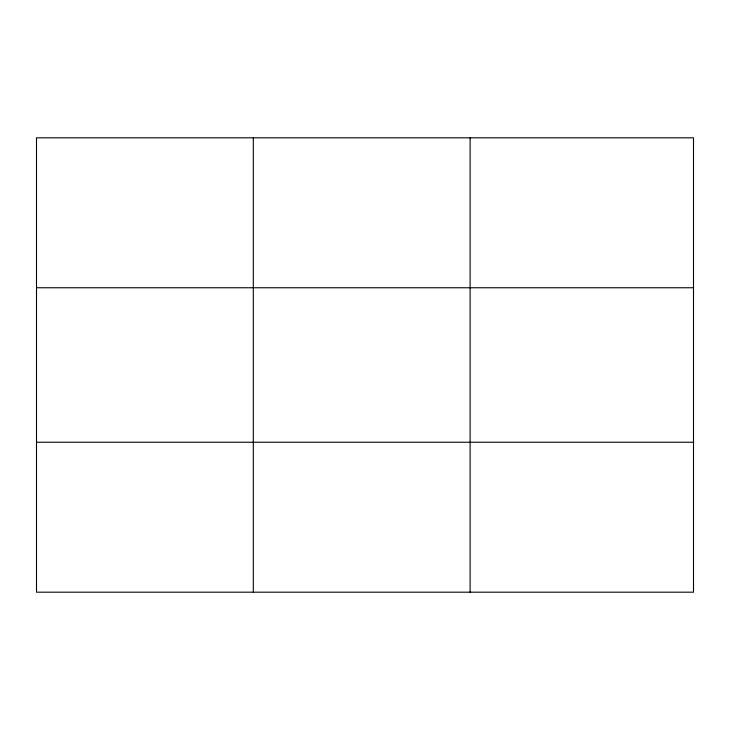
<?xml version="1.0" encoding="UTF-8"?>
<svg xmlns="http://www.w3.org/2000/svg" width="730" height="730" viewBox="0 0 730 730"><rect width="100%" height="100%" fill="white"/><g stroke="black" fill="none" stroke-linecap="round" stroke-linejoin="round"><path stroke-width="1.09" d="M253.31 137.815L253.31 592.185M470.12 137.815L470.12 592.185M693.5 442.243L693.5 592.185L36.5 592.185L36.5 137.815L693.5 137.815L693.5 442.243L36.5 442.243M36.5 287.757L693.5 287.757"/></g></svg>
